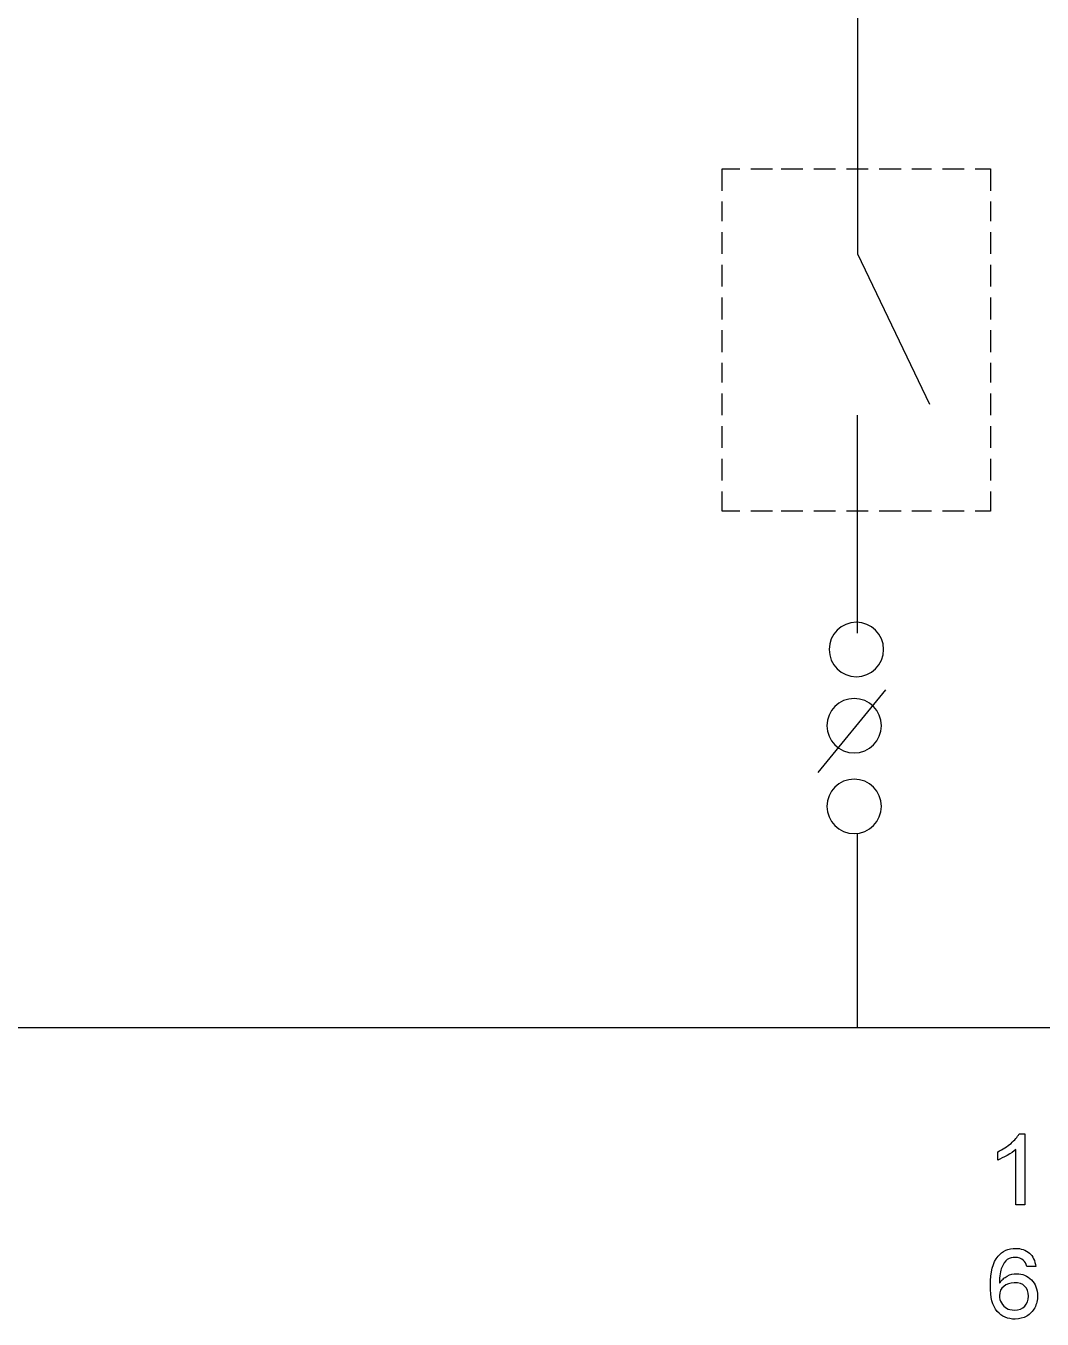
# Model space of a CAD drawing. Header units: millimetres. Extents: x 12 to 286, y 8 to 173.
# Drawn here: x 131.48 to 151.22, y 117.93 to 143.06 of the extents above; entities that cross this region are included whole.
import ezdxf

# ---------------------------------------------------------------- set-up
doc = ezdxf.new("R2010")
doc.units = ezdxf.units.MM
doc.layers.get('0').update_dxf_attribs({"linetype": 'CONTINUOUS'})

msp = doc.modelspace()

# ---------------------------------------------------------------- linework, layer by layer
at = {"color": 0}
for p, q in [((147.63, 153.825), (147.63, 138.628)), ((145.005, 139.856), (145.005, 140.279)), ((145.005, 140.279), (145.344, 140.279)), ((145.557, 140.279), (145.98, 140.279)), ((146.149, 140.279), (146.572, 140.279)), ((146.783, 140.279), (147.207, 140.279)), ((147.418, 140.279), (147.841, 140.279)), ((148.054, 140.279), (148.477, 140.279)), ((148.689, 140.279), (149.069, 140.279)), ((149.281, 140.279), (149.704, 140.279)), ((149.917, 140.279), (150.213, 140.279)), ((150.213, 140.279), (150.213, 139.856)), ((145.005, 139.263), (145.005, 139.644)), ((150.213, 139.644), (150.213, 139.263)), ((145.005, 138.628), (145.005, 139.051)), ((150.213, 139.051), (150.213, 138.628)), ((147.63, 138.628), (149.028, 135.707)), ((145.005, 137.993), (145.005, 138.416)), ((150.213, 138.416), (150.213, 137.993)), ((145.005, 137.357), (145.005, 137.781)), ((150.213, 137.781), (150.213, 137.357)), ((145.005, 136.722), (145.005, 137.147)), ((150.213, 137.147), (150.213, 136.722)), ((145.005, 136.13), (145.005, 136.511)), ((150.213, 136.511), (150.213, 136.13)), ((145.005, 135.494), (145.005, 135.919)), ((150.213, 135.919), (150.213, 135.494)), ((147.63, 131.261), (147.63, 135.494)), ((145.005, 134.86), (145.005, 135.283)), ((150.213, 135.283), (150.213, 134.86)), ((145.005, 134.225), (145.005, 134.648)), ((150.213, 134.648), (150.213, 134.225)), ((145.005, 133.633), (145.005, 134.013)), ((150.213, 134.013), (150.213, 133.633)), ((145.344, 133.633), (145.005, 133.633)), ((145.98, 133.633), (145.557, 133.633)), ((146.572, 133.633), (146.149, 133.633)), ((147.207, 133.633), (146.783, 133.633)), ((147.841, 133.633), (147.418, 133.633)), ((148.477, 133.633), (148.054, 133.633)), ((149.069, 133.633), (148.689, 133.633)), ((149.704, 133.633), (149.281, 133.633)), ((150.213, 133.633), (149.917, 133.633)), ((146.868, 128.552), (148.18, 130.161)), ((147.63, 123.599), (147.63, 127.367)), ((40.6121, 123.599), (159.272, 123.599)), ((150.77, 121.532), (150.883, 121.532)), ((150.883, 121.532), (150.883, 120.157)), ((150.354, 121.025), (150.354, 121.187)), ((150.706, 120.157), (150.706, 121.229)), ((150.883, 120.157), (150.706, 120.157)), ((151.095, 118.956), (150.919, 118.956)), ((151.095, 118.956), (151.095, 118.956))]:
    msp.add_line(p, q, dxfattribs=at)
for points in [[(147.61, 131.473), (147.318, 131.473), (147.081, 131.236), (147.081, 130.944)], [(148.139, 130.944), (148.139, 131.236), (147.901, 131.473), (147.61, 131.473)], [(147.081, 130.944), (147.081, 130.652), (147.318, 130.415), (147.61, 130.415)], [(147.61, 130.415), (147.901, 130.415), (148.139, 130.652), (148.139, 130.944)], [(147.567, 129.992), (147.275, 129.992), (147.038, 129.755), (147.038, 129.462)], [(148.096, 129.462), (148.096, 129.755), (147.859, 129.992), (147.567, 129.992)], [(147.038, 129.462), (147.038, 129.17), (147.275, 128.933), (147.567, 128.933)], [(147.567, 128.933), (147.859, 128.933), (148.096, 129.17), (148.096, 129.462)], [(147.567, 128.425), (147.275, 128.425), (147.038, 128.188), (147.038, 127.896)], [(148.096, 127.896), (148.096, 128.188), (147.859, 128.425), (147.567, 128.425)], [(147.038, 127.896), (147.038, 127.604), (147.275, 127.367), (147.567, 127.367)], [(147.567, 127.367), (147.859, 127.367), (148.096, 127.604), (148.096, 127.896)], [(150.613, 121.349), (150.683, 121.413), (150.739, 121.473), (150.77, 121.532)], [(150.354, 121.187), (150.453, 121.241), (150.538, 121.285), (150.613, 121.349)], [(150.54, 121.113), (150.468, 121.084), (150.409, 121.044), (150.354, 121.025)], [(150.706, 121.229), (150.664, 121.197), (150.609, 121.152), (150.54, 121.113)], [(150.213, 118.587), (150.213, 118.853), (150.261, 119.036), (150.361, 119.155)], [(150.361, 119.155), (150.443, 119.262), (150.56, 119.309), (150.705, 119.309)], [(150.54, 119.093), (150.497, 119.058), (150.465, 119.006), (150.435, 118.938)], [(150.694, 119.133), (150.635, 119.133), (150.591, 119.119), (150.54, 119.093)], [(150.857, 119.073), (150.81, 119.12), (150.759, 119.133), (150.694, 119.133)], [(150.705, 119.309), (150.802, 119.309), (150.902, 119.277), (150.971, 119.216)], [(150.971, 119.216), (151.034, 119.16), (151.081, 119.067), (151.095, 118.956)], [(150.435, 118.938), (150.402, 118.877), (150.391, 118.768), (150.39, 118.63)], [(150.919, 118.956), (150.904, 119.01), (150.883, 119.05), (150.857, 119.073)], [(150.39, 118.63), (150.431, 118.696), (150.481, 118.74), (150.538, 118.77)], [(150.675, 118.64), (150.595, 118.64), (150.527, 118.616), (150.472, 118.569)], [(150.538, 118.77), (150.595, 118.804), (150.658, 118.816), (150.723, 118.816)], [(150.883, 118.569), (150.836, 118.627), (150.767, 118.64), (150.675, 118.64)], [(150.723, 118.816), (150.83, 118.816), (150.932, 118.776), (151.011, 118.696)], [(151.011, 118.696), (151.083, 118.62), (151.129, 118.513), (151.129, 118.386)], [(150.347, 118.085), (150.247, 118.194), (150.213, 118.354), (150.213, 118.587)], [(150.472, 118.569), (150.413, 118.535), (150.39, 118.463), (150.39, 118.389)], [(150.39, 118.389), (150.39, 118.34), (150.402, 118.292), (150.428, 118.248)], [(150.881, 118.183), (150.919, 118.243), (150.953, 118.296), (150.953, 118.38)], [(150.953, 118.38), (150.953, 118.465), (150.93, 118.524), (150.883, 118.569)], [(151.129, 118.386), (151.129, 118.305), (151.112, 118.226), (151.073, 118.154)], [(150.428, 118.248), (150.453, 118.204), (150.486, 118.168), (150.527, 118.145)], [(150.527, 118.145), (150.556, 118.121), (150.62, 118.11), (150.682, 118.11)], [(150.682, 118.11), (150.764, 118.11), (150.835, 118.134), (150.881, 118.183)], [(151.073, 118.154), (151.032, 118.092), (150.983, 118.029), (150.919, 117.99)], [(150.695, 117.934), (150.545, 117.934), (150.436, 117.985), (150.347, 118.085)], [(150.919, 117.99), (150.852, 117.957), (150.778, 117.934), (150.695, 117.934)]]:
    msp.add_open_spline(points, degree=3, dxfattribs=at)

doc.saveas('drawing.dxf')
